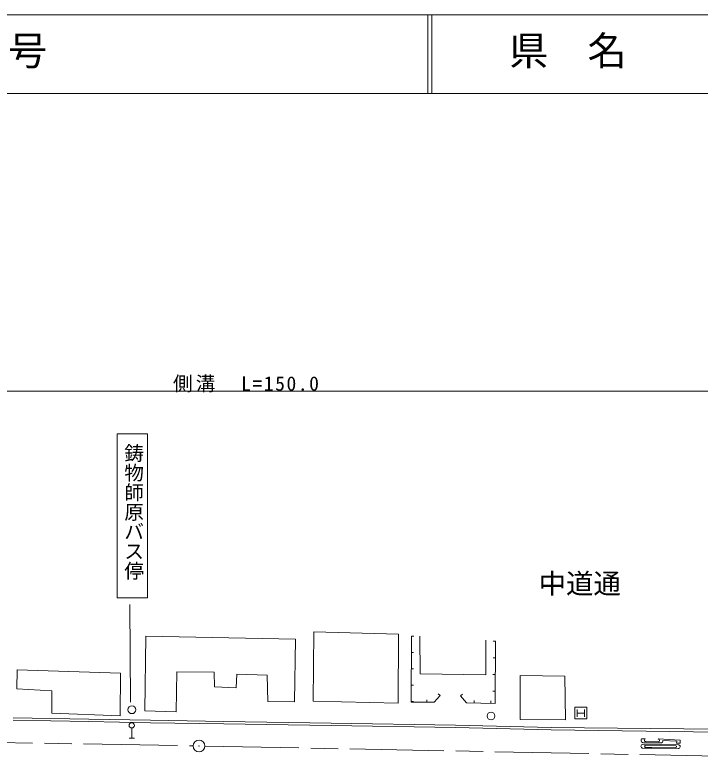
# Model space of a CAD drawing. Units: millimetres, scale not verified. Extents: x 40000 to 680000, y 20000 to 380000.
# Drawn here: x 245084 to 332490, y 284850 to 380000 of the extents above; entities that cross this region are included whole.
import ezdxf
from ezdxf.enums import TextEntityAlignment as Align

# ---------------------------------------------------------------- set-up
doc = ezdxf.new("R2010")
doc.units = ezdxf.units.MM
doc.header["$LTSCALE"] = 1000
doc.linetypes.add('CHAIN', pattern=[18.5, 12, -1.5, 3.5, -1.5])
for name, color, linetype, lineweight in [('S-BGD', 7, 'Continuous', 13), ('S-TTL', 2, 'Continuous', 13), ('S-TTL-TXT', 7, 'Continuous', 13)]:
    doc.layers.add(name, color=color, linetype=linetype, lineweight=lineweight)
doc.styles.add('@ＭＳ ゴシック', font='')
doc.styles.add('ＭＳ ゴシック', font='')
doc.styles.get('@ＭＳ ゴシック').set_extended_font_data('@MS Gothic')
doc.styles.get('ＭＳ ゴシック').set_extended_font_data('MS Gothic')

msp = doc.modelspace()

# ---------------------------------------------------------------- linework, layer by layer
at = {"layer": 'S-BGD'}
for p, q in [((202603, 332007), (352311, 332007)), ((258129, 305661), (258129, 326581)), ((258129, 326581), (261999, 326581)), ((261999, 326581), (261999, 305661)), ((261999, 305661), (258129, 305661)), ((259824, 292370), (259729, 304825)), ((261641, 291271), (261764, 300796)), ((261764, 300796), (280876, 300396)), ((283236, 301349), (283144, 292469)), ((283236, 301349), (294022, 301042)), ((293991, 292223), (294022, 301042)), ((295635, 292368), (295655, 300784)), ((295655, 300784), (295955, 300784)), ((296756, 300765), (296776, 295986)), ((280876, 300396), (280753, 292407)), ((305173, 295829), (305153, 300253)), ((306392, 300155), (306092, 300156)), ((306392, 300155), (306353, 292210)), ((295650, 298699), (295950, 298698)), ((306382, 298028), (306082, 298030)), ((245363, 296474), (245313, 294071)), ((258553, 296073), (245363, 296474)), ((258528, 290617), (258553, 296073)), ((265759, 296248), (265636, 291148)), ((270521, 296187), (265759, 296248)), ((270521, 296187), (270552, 294312)), ((273379, 295941), (273318, 294190)), ((277281, 295818), (273379, 295941)), ((295645, 296614), (295945, 296613)), ((296776, 295986), (305173, 295829)), ((277343, 292438), (277281, 295818)), ((306371, 295901), (306071, 295903)), ((315250, 295686), (309553, 295777)), ((309553, 290172), (309553, 295777)), ((315341, 290127), (315250, 295686)), ((245313, 294071), (249793, 293821)), ((273318, 294190), (270552, 294312)), ((295640, 294528), (295940, 294527)), ((249793, 293821), (249793, 290943)), ((299313, 293233), (298585, 292348)), ((299313, 293233), (299081, 293423)), ((301948, 293174), (302177, 293367)), ((302695, 292289), (301948, 293174)), ((306360, 293774), (306060, 293776)), ((280753, 292407), (277343, 292438)), ((283144, 292469), (293991, 292223)), ((295635, 292443), (295935, 292442)), ((298585, 292348), (295635, 292368)), ((297645, 292354), (297647, 292654)), ((306353, 292210), (302695, 292289)), ((303664, 292268), (303670, 292568)), ((305790, 292222), (305796, 292522)), ((265636, 291148), (261641, 291271)), ((316532, 290224), (316532, 291724)), ((316532, 291724), (318032, 291724)), ((316814, 291443), (316814, 290505)), ((317751, 291443), (317751, 290505)), ((318032, 291724), (318032, 290224)), ((244856, 290354), (254496, 290205)), ((249793, 290943), (258528, 290617)), ((318032, 290224), (316532, 290224)), ((316814, 290974), (317751, 290974)), ((244851, 290054), (254491, 289905)), ((254491, 289905), (262375, 289747)), ((254496, 290205), (262381, 290047)), ((262375, 289747), (271752, 289598)), ((262381, 290047), (271756, 289898)), ((271752, 289598), (285415, 289393)), ((271756, 289898), (285420, 289693)), ((285415, 289393), (301279, 289114)), ((285420, 289693), (301285, 289414)), ((301285, 289414), (313508, 289153)), ((309553, 290172), (315341, 290127)), ((259988, 289070), (259988, 287755)), ((301279, 289114), (313503, 288853)), ((313503, 288853), (339651, 288440)), ((313508, 289153), (339608, 288864)), ((259648, 287755), (260323, 287755)), ((325018, 287692), (325468, 287687)), ((327148, 287668), (329956, 287536)), ((327756, 287489), (329501, 287407)), ((329505, 287407), (329502, 287141)), ((329956, 287536), (329952, 287136)), ((329694, 286439), (325194, 286490)), ((325200, 286990), (329700, 286939)), ((325252, 287189), (327452, 287164)), ((326352, 286477), (325394, 286488)), ((325496, 286637), (329396, 286592)), ((325498, 286837), (329398, 286792)), ((325554, 287336), (327154, 287318)), ((329952, 287136), (329502, 287141))]:
    msp.add_line(p, q, dxfattribs=at)
at = {"layer": 'S-BGD', "linetype": 'CHAIN'}
for p, q in [((235347, 287364), (267823, 286790)), ((269323, 286762), (367274, 284850))]:
    msp.add_line(p, q, dxfattribs=at)
at = {"layer": 'S-BGD'}
for centre, radius in [((260003, 291394), 498), ((305821, 290601), 498), ((259988, 289405), 335), ((268573, 286777), 746), ((268573, 286777), 22.5)]:
    msp.add_circle(centre, radius, dxfattribs=at)
for centre, radius, start, end in [((325254, 287489), 300, 174.56665, 269.54651), ((325206, 287527), 250, 138.51807, 181.99487), ((325553, 287486), 150, 169.74725, 270.14948), ((325706, 287503), 300, 142.27893, 178.23364), ((327013, 287400), 300, 12.72589, 63.25049), ((327155, 287468), 150, 269.34717, 359.34717), ((327457, 287464), 300, 269.09344, 4.74146), ((325197, 286740), 250, 89.34717, 269.34717), ((325497, 286737), 100, 89.34717, 269.34717), ((329397, 286692), 100, 269.34717, 89.34717), ((329697, 286689), 250, 269.34717, 89.34717)]:
    msp.add_arc(centre, radius, start, end, dxfattribs=at)
at = {"layer": 'S-TTL'}
for p, q in [((680000, 380000), (40000, 380000)), ((297750, 380000), (297750, 370000)), ((298250, 380000), (298250, 370000)), ((40000, 370000), (680000, 370000))]:
    msp.add_line(p, q, dxfattribs=at)

# ---------------------------------------------------------------- texts
at = {"layer": 'S-BGD', "style": '@ＭＳ ゴシック'}
msp.add_text('鋳物師原バス停', height=1833, rotation=270, dxfattribs=at).set_placement((258792, 325383), align=Align.BOTTOM_LEFT)
at = {"layer": 'S-BGD', "style": 'ＭＳ ゴシック'}
msp.add_text('中道通', height=2566, dxfattribs=at).set_placement((311888, 305429), align=Align.BOTTOM_LEFT)
at = {"layer": 'S-BGD', "insert": (265243, 331876), "char_height": 1833, "attachment_point": 7, "style": 'ＭＳ ゴシック'}
msp.add_mtext('\\T1.16;側溝\u3000L=150.0', dxfattribs=at)
at = {"layer": 'S-TTL-TXT', "style": 'ＭＳ ゴシック'}
for s, p in [('一般国道187号', (216734, 372500)), ('県\u3000名', (308125, 372500))]:
    msp.add_text(s, height=3666, dxfattribs=at).set_placement(p, align=Align.BOTTOM_LEFT)

doc.saveas('drawing.dxf')
